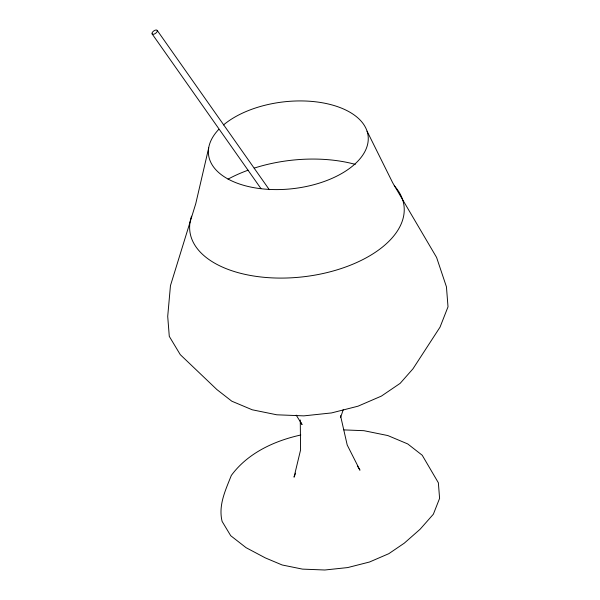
<?xml version="1.0" encoding="UTF-8"?>
<svg xmlns="http://www.w3.org/2000/svg" width="600" height="600" viewBox="0 0 600 600"><rect width="100%" height="100%" fill="white"/><g stroke="black" fill="none" stroke-linecap="round" stroke-linejoin="round"><path stroke-width="0.9" d="M208.688 147.975L195.75 203.7L170.46 285.63L167.708 316.365L169.282 336.36L180.292 354.668L216.915 389.588L231.788 401.19L252.218 409.785L276.795 414.795L303.855 415.868L331.553 412.928L358.005 406.192L381.397 396.097L400.147 383.355L412.972 368.812L440.033 327.15L448.013 306.832L446.445 286.83L436.59 257.438L392.722 182.835L367.065 131.19M340.553 417.66L343.215 409.74M295.605 473.168L294.038 477.173L300.57 449.963L300.263 419.97M300.817 434.993C274.305 440.842 247.725 453.075 231.308 475.463C225.54 490.125 218.138 505.283 222.112 521.408L230.708 535.695L246.083 547.688L265.305 557.888L282.165 564.982L302.46 569.115L324.803 570L347.67 567.577L369.502 562.013L388.815 553.68L404.295 543.158L420.105 529.245L433.357 514.222L439.59 498.368L438.36 482.768L422.213 455.235L407.73 443.933L387.84 435.562L363.907 430.688L343.913 429.9M157.222 30.412A3.098 1.507 -35.1 0 1 154.058 34.14A3.098 1.507 -35.1 0 1 152.708 31.905A3.098 1.507 -35.1 0 1 157.222 30.412L269.28 189.66M152.1 33.892L260.925 188.542M296.197 415.132L302.062 424.537L300.48 421.905M357.345 465.862L359.955 470.19L347.212 445.02L340.53 415.673M223.507 124.942A80.332 43.635 -6.7 0 1 359.993 119.925A80.332 43.635 -6.7 0 1 286.14 189.27A80.332 43.635 -6.7 0 1 218.692 129.458M394.23 185.73A107.835 58.575 -6.7 0 1 310.087 275.903A107.835 58.575 -6.7 0 1 191.55 216.165M228.022 179.145A107.835 58.575 -6.7 0 1 248.085 170.205M254.205 168.113A107.835 58.575 -6.7 0 1 355.26 164.363"/></g></svg>
